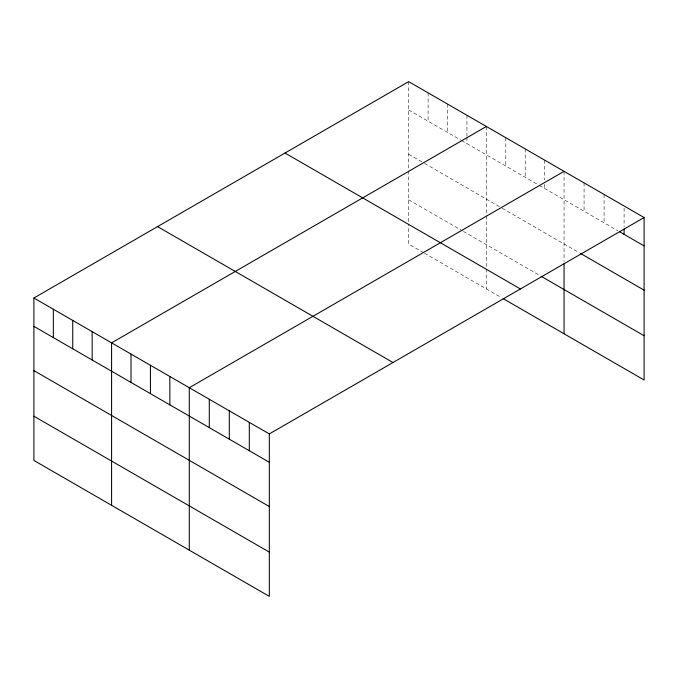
<?xml version="1.0" encoding="UTF-8"?>
<svg xmlns="http://www.w3.org/2000/svg" width="678" height="678" viewBox="0 0 678 678"><rect width="100%" height="100%" fill="white"/><g stroke="black" fill="none" stroke-linecap="round" stroke-linejoin="round"><path stroke-width="0.51" stroke-dasharray="3.39 2.54" d="M408.681 81.631L408.681 169.78M408.681 109.989L460.769 140.058M461.65 140.575L538.459 184.916M539.341 185.425L617.726 230.681M408.681 154.237L423.691 162.906M424.572 163.415L501.373 207.756M502.262 208.265L579.52 252.869M408.681 199.824L462.532 230.918M463.413 231.427L540.222 275.768M423.691 252.741L408.681 244.08L408.681 224.062M424.572 253.25L501.373 297.591M624.091 208.095L624.091 227.003M604.081 194.442L604.081 222.799M584.072 182.891L584.072 211.248M564.054 171.331L564.054 261.555M544.637 160.118L544.637 180.077M544.637 184.28L544.637 188.484M525.213 148.906L525.213 177.272M505.788 137.693L505.788 166.059M486.372 126.481L486.372 214.629M486.372 215.672L486.372 266.801M486.372 268.912L486.372 288.93M466.947 115.268L466.947 136.278M466.947 137.329L466.947 143.626M447.522 104.056L447.522 132.413M428.106 92.844L428.106 121.201M408.681 170.814L408.681 221.952"/><path stroke-width="1.02" d="M644.1 217.545L269.319 433.92L269.319 596.369L33.9 460.455L33.9 298.006L408.681 81.631L644.1 217.545L644.1 379.994L503.144 298.617M486.372 126.481L111.59 342.856L111.59 505.305M564.054 171.331L189.281 387.714L189.281 550.163M619.539 231.732L644.1 245.911M580.427 253.394L644.1 290.159M541.103 276.285L644.1 335.746M285.006 153.033L520.424 288.955M157.576 226.605L392.994 362.518M33.9 298.006L269.319 433.92M33.9 326.364L269.319 462.286M33.9 370.612L269.319 506.534M33.9 416.207L269.319 552.121M624.091 229.105L624.091 234.351M564.054 263.632L564.054 333.779M249.309 422.369L249.309 450.734M229.3 410.817L229.3 439.175M209.29 399.266L209.29 427.623M169.856 376.502L169.856 404.859M150.431 365.281L150.431 393.647M131.015 354.069L131.015 382.434M92.166 331.644L92.166 360.01M72.741 320.431L72.741 348.789M53.325 309.219L53.325 337.576"/></g></svg>
